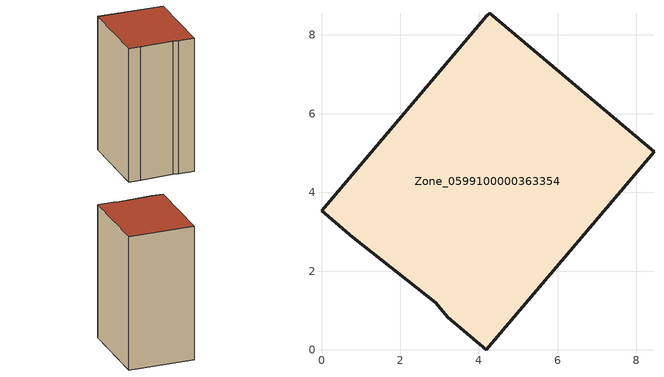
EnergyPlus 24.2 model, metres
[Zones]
Zone_0599100000363354
 floor ground (C_G): 3.2,0.83 2.91,1.2 0.79,2.87 0,3.53 4.2,8.49 4.27,8.56 8.45,5.03 4.18,0 z0.06
 wall outside (C_F): 4.18,0 8.45,5.03 4.27,8.56 4.2,8.49 0,3.53 0.79,2.87 2.91,1.2 3.2,0.83 4.18,0 z0.06:11.38
 roof outside (C_R): 3.2,0.83 4.18,0 8.45,5.03 4.27,8.56 4.2,8.49 0,3.53 0.79,2.87 2.91,1.2 z11.38
[BUILDING]
Pand.0599100000363354: North Axis=0; Terrain=City; Loads Convergence Tolerance Value=0.04; Temperature Convergence Tolerance Value=0.4; Solar Distribution=FullExterior; Maximum Number of Warmup Days=25; Minimum Number of Warmup Days=1
[Site:Location]
Rotterdam.The.Hague.AP_ZH_NLD Design_Conditions: Latitude=51.96; Longitude=4.45; Time Zone=1; Elevation=-4.5
[SITE:GROUNDTEMPERATURE:BUILDINGSURFACE]
18, 18, 18, 18, 18, 18, 18, 18, 18, 18, 18, 18
[MATERIAL] Thermal Absorptance=0.9; Solar Absorptance=0.7; Visible Absorptance=0.7
Name | Roughness | Thickness | Conductivity | Density | Specific Heat
G.TI.1992-2005 | MediumSmooth | 0.15 | 0.06 | 540 | 1210
F.TI.1992-2005 | Rough | 0.3 | 0.12 | 1920 | 840
R.TI.1992-2005 | MediumRough | 0.2 | 0.08 | 1500 | 1000
[CONSTRUCTION]
C_G: G.TI.1992-2005
C_F: F.TI.1992-2005
C_R: R.TI.1992-2005
[ZONE]
Zone_0599100000363354: Type=1; Multiplier=1; Ceiling Height=Autocalculate; Volume=Autocalculate; Floor Area=autocalculate; Part of Total Floor Area=Yes
[ZONEINFILTRATION:DESIGNFLOWRATE]
Infil_Zone_0599100000363354: Zone or ZoneList or Space or SpaceList=Zone_0599100000363354; Schedule=AlwaysOn; Design Flow Rate Calculation Method=Flow/Area; Flow Rate per Floor Area=0.0015; Constant Term Coefficient=1; Temperature Term Coefficient=0; Velocity Term Coefficient=0; Velocity Squared Term Coefficient=0
[HVACTEMPLATE:ZONE:IDEALLOADSAIRSYSTEM]
Zone_0599100000363354: Maximum Heating Supply Air Temperature=50; Minimum Cooling Supply Air Temperature=13; Maximum Heating Supply Air Humidity Ratio=0.0156; Minimum Cooling Supply Air Humidity Ratio=0.0077; Heating Limit=NoLimit; Cooling Limit=NoLimit; Dehumidification Control Type=ConstantSensibleHeatRatio; Cooling Sensible Heat Ratio=0.7; Dehumidification Setpoint=60; Humidification Control Type=None; Humidification Setpoint=30; Outdoor Air Method=None; Outdoor Air Flow Rate per Person=0.00944; Outdoor Air Flow Rate per Zone Floor Area=0; Outdoor Air Flow Rate per Zone=0; Demand Controlled Ventilation Type=None; Outdoor Air Economizer Type=NoEconomizer; Heat Recovery Type=None; Sensible Heat Recovery Effectiveness=0.7; Latent Heat Recovery Effectiveness=0.65
[ZONECONTROL:THERMOSTAT]
ThermostatControl_Zone_0599100000363354: Zone or ZoneList=Zone_0599100000363354; Control Type Schedule=DualSetpointControlType; Control 1=Thermostat_Zone_0599100000363354; Temperature Difference Between Cutout And Setpoint=0
[THERMOSTATSETPOINT:DUALSETPOINT]
Thermostat_Zone_0599100000363354: Heating Setpoint Temperature Schedule=HeatingSetpoint_Zone_0599100000363354; Cooling Setpoint Temperature Schedule=CoolingSetpoint_Zone_0599100000363354
[SCHEDULE:COMPACT]
HeatingSetpoint_Zone_0599100000363354: Through: 12/31, For: AllDays, Until: 24:00, 21
CoolingSetpoint_Zone_0599100000363354: Through: 12/31, For: AllDays, Until: 24:00, 24
DualSetpointControlType: Through: 12/31, For: AllDays, Until: 24:00, 4
AlwaysOn: Through: 12/31, For: AllDays, Until: 24:00, 1
